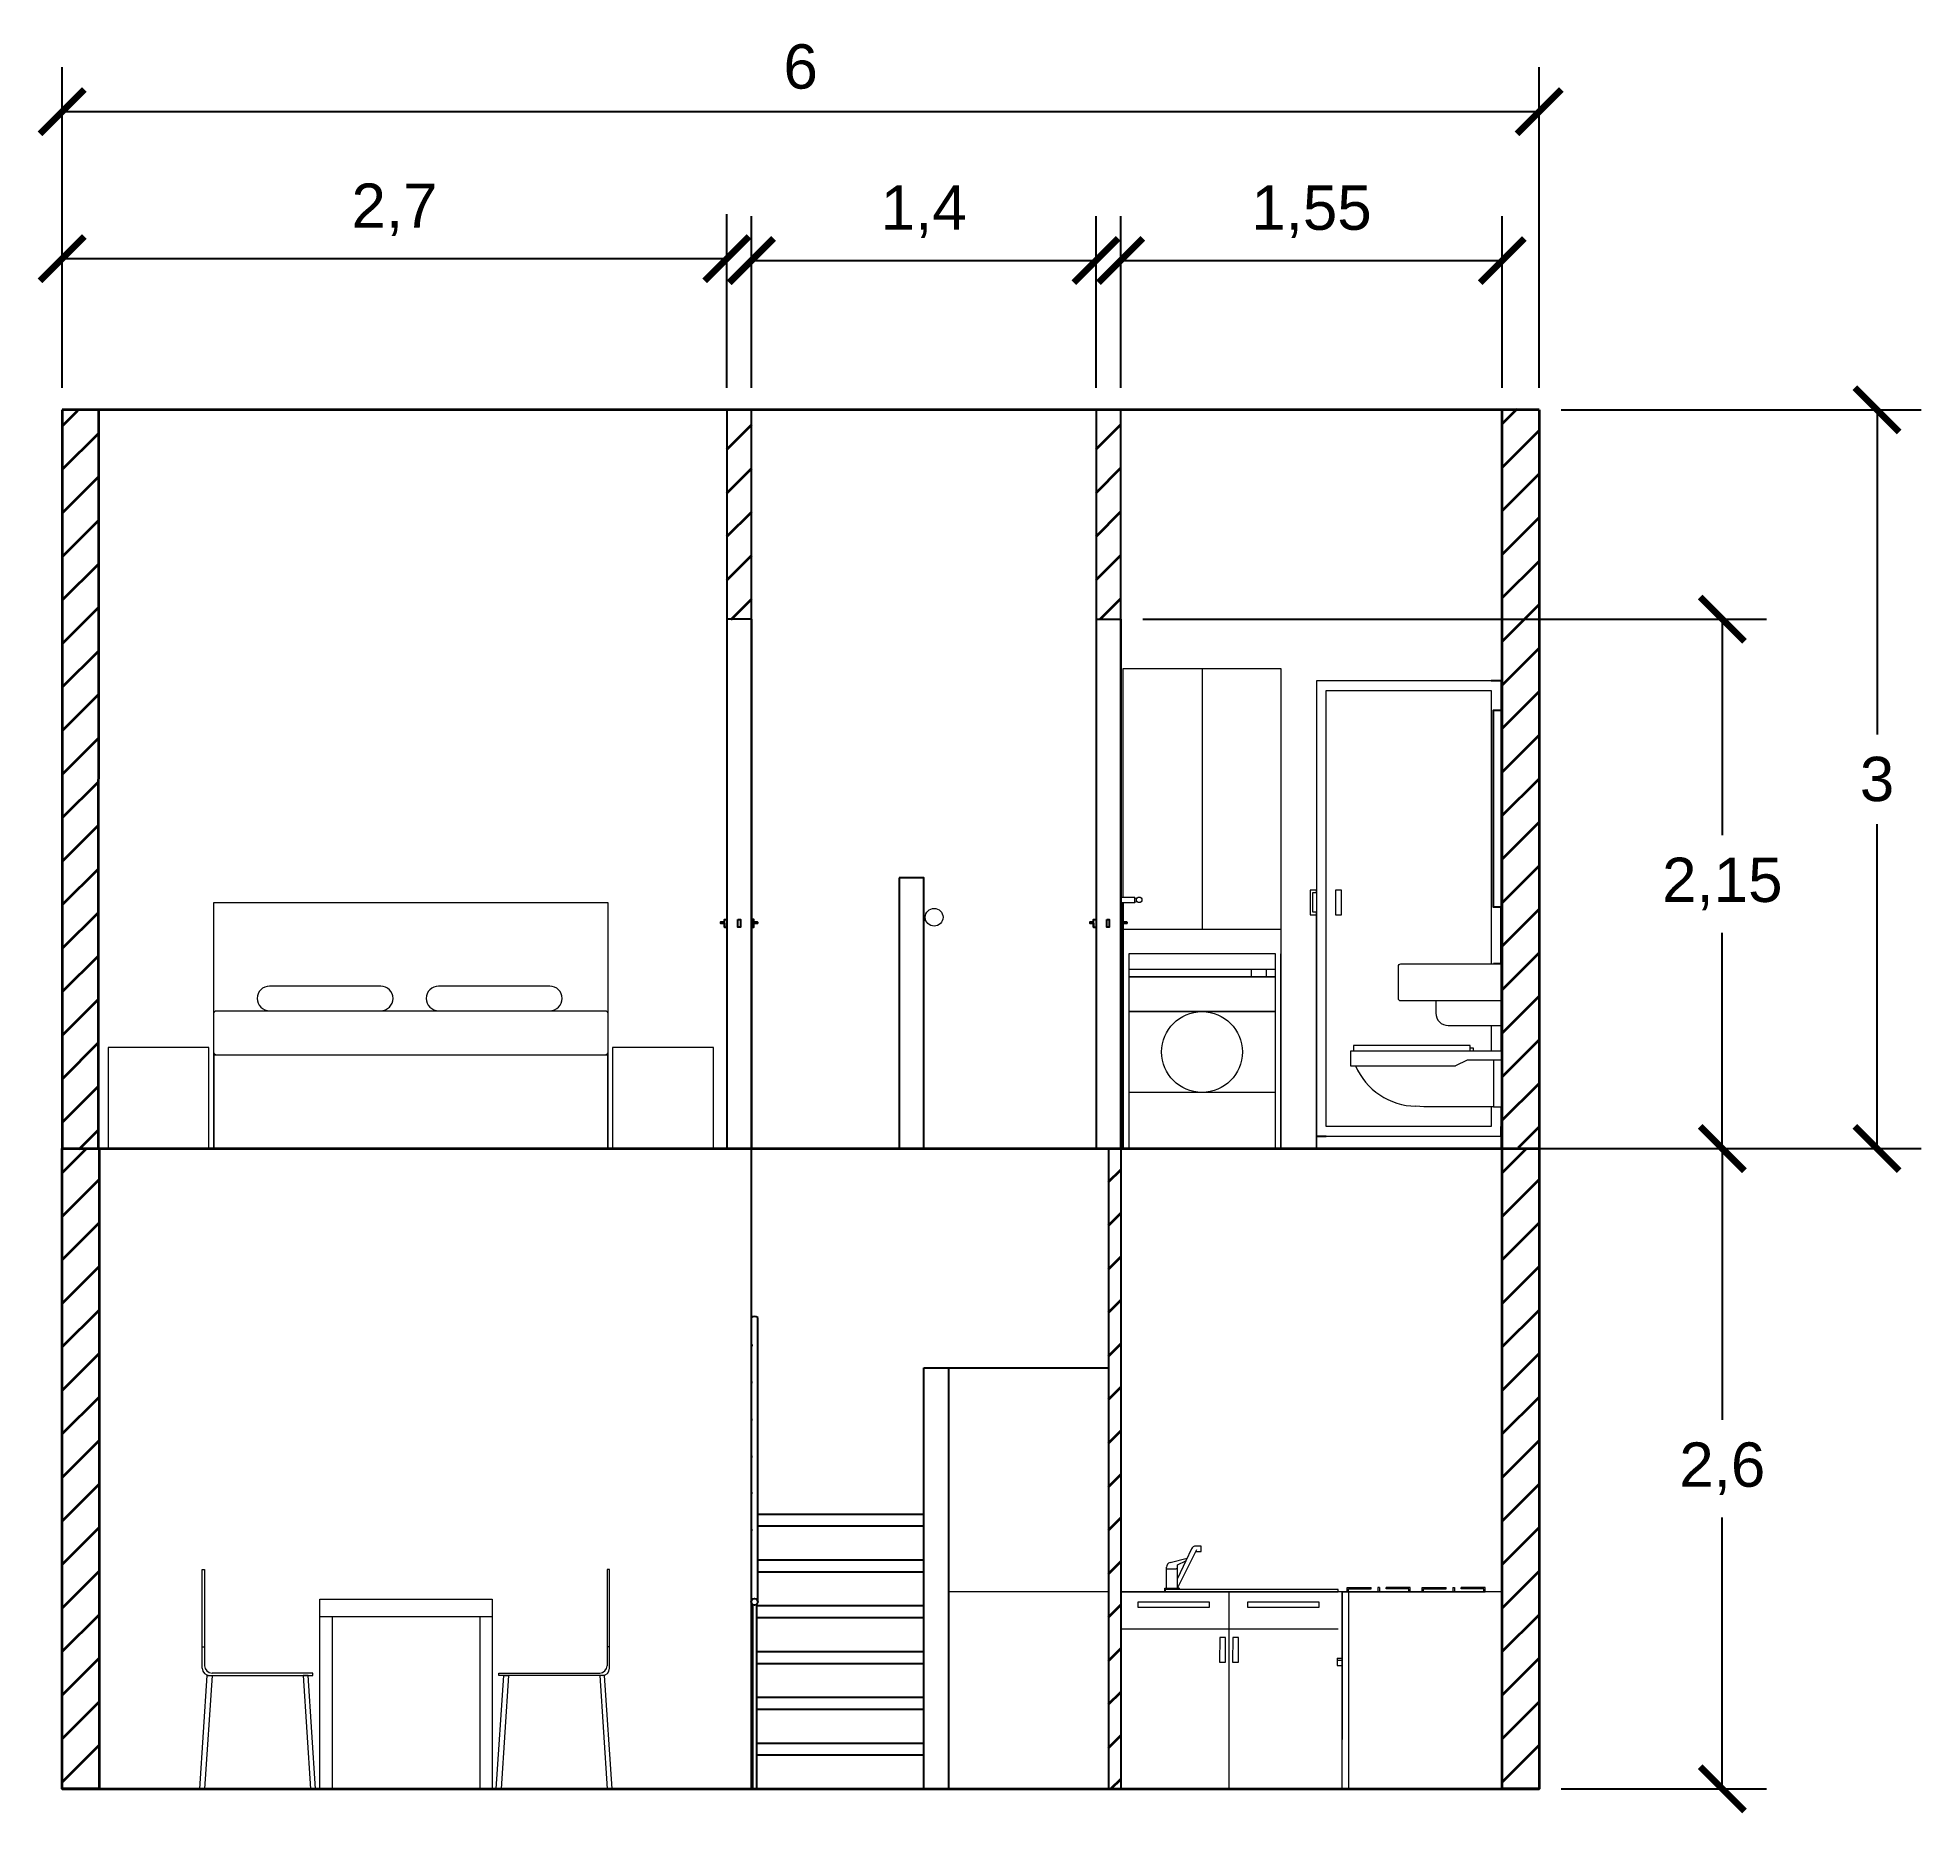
# Model space of a CAD drawing. Header units: millimetres. Extents: x 2659.66 to 2667.31, y 1335.01 to 1342.22.
import ezdxf

# ---------------------------------------------------------------- set-up
doc = ezdxf.new("R2010")
doc.units = ezdxf.units.MM
for name, color, linetype, lineweight in [('A-DOOR-FULL', 7, 'Continuous', 25), ('A-FLOR-STRS', 7, 'Continuous', 25), ('A-FURN', 9, 'Continuous', 18), ('A-WALL-FULL', 7, 'Continuous', 35), ('A-WALL-FULL-EXTR', 7, 'Continuous', 35)]:
    doc.layers.add(name, color=color, linetype=linetype, lineweight=lineweight)
doc.layers.add('A-WALL-FULL-INT', color=7, linetype='Continuous')
doc.styles.get("Standard").update_dxf_attribs({"font": 'arial.ttf'})
doc.dimstyles.new('ISO-25', dxfattribs={"dimtxt": 2.5, "dimasz": 2.5, "dimexe": 1.25, "dimexo": 0.625, "dimtad": 1, "dimtxsty": 'Standard', "dimcen": 2.5, "dimadec": 0, "dimazin": 0, "dimtfac": 1, "dimtmove": 0, "dimatfit": 3, "dimfxl": 1, "dimarcsym": 0})

# ---------------------------------------------------------------- blocks, each defined once
blk = doc.blocks.new('_ArchTick')
at = {"color": 0, "linetype": 'ByBlock', "const_width": 0.15}
blk.add_lwpolyline([(-0.5, -0.5), (0.5, 0.5)], dxfattribs=at)
blk = doc.blocks.new('*D1')
at = {"color": 0, "lineweight": -2, "transparency": 16777216}
for p, q in [((2665.8516, 1340.7116), (2667.3141, 1340.7116)), ((2667.1341, 1340.7116), (2667.1341, 1339.3935)), ((2667.1341, 1337.7116), (2667.1341, 1339.0296)), ((2665.8516, 1337.7116), (2667.3141, 1337.7116))]:
    blk.add_line(p, q, dxfattribs=at)
at = {"layer": 'Defpoints', "color": 0, "transparency": 16777216}
for p in [(2665.7616, 1340.7116), (2665.7616, 1337.7116), (2667.1341, 1337.7116)]:
    blk.add_point(p, dxfattribs=at)
at = {"color": 0, "lineweight": -2, "transparency": 16777216, "xscale": 0.18, "yscale": 0.18, "zscale": 0.18}
for p, rotation in [((2667.1341, 1340.7116), 90), ((2667.1341, 1337.7116), 270)]:
    blk.add_blockref('_ArchTick', p, dxfattribs=dict(at, rotation=rotation))
at = {"color": 0, "transparency": 16777216, "insert": (2667.1341, 1339.2116), "char_height": 0.18, "attachment_point": 5}
blk.add_mtext('3', dxfattribs=at)
blk = doc.blocks.new('*D3')
at = {"color": 0, "lineweight": -2, "transparency": 16777216}
for p, q in [((2659.7616, 1340.8016), (2659.7616, 1342.1033)), ((2665.7616, 1340.8016), (2665.7616, 1342.1033)), ((2659.7616, 1341.9233), (2665.7616, 1341.9233))]:
    blk.add_line(p, q, dxfattribs=at)
at = {"layer": 'Defpoints', "color": 0, "transparency": 16777216}
for p in [(2665.7616, 1341.9233), (2659.7616, 1340.7116), (2665.7616, 1340.7116)]:
    blk.add_point(p, dxfattribs=at)
at = {"color": 0, "lineweight": -2, "transparency": 16777216, "xscale": 0.18, "yscale": 0.18, "zscale": 0.18, "rotation": 180}
blk.add_blockref('_ArchTick', (2659.7616, 1341.9233), dxfattribs=at)
at = {"color": 0, "lineweight": -2, "transparency": 16777216, "xscale": 0.18, "yscale": 0.18, "zscale": 0.18}
blk.add_blockref('_ArchTick', (2665.7616, 1341.9233), dxfattribs=at)
at = {"color": 0, "transparency": 16777216, "insert": (2662.7616, 1342.1052), "char_height": 0.18, "attachment_point": 5}
blk.add_mtext('6', dxfattribs=at)
blk = doc.blocks.new('*D4')
at = {"color": 0, "lineweight": -2, "transparency": 16777216}
for p, q in [((2659.7616, 1340.8016), (2659.7616, 1341.5062)), ((2662.4616, 1340.8016), (2662.4616, 1341.5062)), ((2659.7616, 1341.3262), (2662.4616, 1341.3262))]:
    blk.add_line(p, q, dxfattribs=at)
at = {"layer": 'Defpoints', "color": 0, "transparency": 16777216}
for p in [(2662.4616, 1341.3262), (2659.7616, 1340.7116), (2662.4616, 1340.7116)]:
    blk.add_point(p, dxfattribs=at)
at = {"color": 0, "lineweight": -2, "transparency": 16777216, "xscale": 0.18, "yscale": 0.18, "zscale": 0.18, "rotation": 180}
blk.add_blockref('_ArchTick', (2659.7616, 1341.3262), dxfattribs=at)
at = {"color": 0, "lineweight": -2, "transparency": 16777216, "xscale": 0.18, "yscale": 0.18, "zscale": 0.18}
blk.add_blockref('_ArchTick', (2662.4616, 1341.3262), dxfattribs=at)
at = {"color": 0, "transparency": 16777216, "insert": (2661.1116, 1341.5244), "char_height": 0.18, "attachment_point": 5}
blk.add_mtext('2,7', dxfattribs=at)
blk = doc.blocks.new('*D5')
at = {"color": 0, "lineweight": -2, "transparency": 16777216}
for p, q in [((2662.5616, 1340.8016), (2662.5616, 1341.4982)), ((2663.9616, 1340.8016), (2663.9616, 1341.4982)), ((2662.5616, 1341.3182), (2663.9616, 1341.3182))]:
    blk.add_line(p, q, dxfattribs=at)
at = {"layer": 'Defpoints', "color": 0, "transparency": 16777216}
for p in [(2663.9616, 1341.3182), (2662.5616, 1340.7116), (2663.9616, 1340.7116)]:
    blk.add_point(p, dxfattribs=at)
at = {"color": 0, "lineweight": -2, "transparency": 16777216, "xscale": 0.18, "yscale": 0.18, "zscale": 0.18, "rotation": 180}
blk.add_blockref('_ArchTick', (2662.5616, 1341.3182), dxfattribs=at)
at = {"color": 0, "lineweight": -2, "transparency": 16777216, "xscale": 0.18, "yscale": 0.18, "zscale": 0.18}
blk.add_blockref('_ArchTick', (2663.9616, 1341.3182), dxfattribs=at)
at = {"color": 0, "transparency": 16777216, "insert": (2663.2616, 1341.5163), "char_height": 0.18, "attachment_point": 5}
blk.add_mtext('1,4', dxfattribs=at)
blk = doc.blocks.new('*D6')
at = {"color": 0, "lineweight": -2, "transparency": 16777216}
for p, q in [((2664.0616, 1340.8016), (2664.0616, 1341.4982)), ((2665.6116, 1340.8016), (2665.6116, 1341.4982)), ((2664.0616, 1341.3182), (2665.6116, 1341.3182))]:
    blk.add_line(p, q, dxfattribs=at)
at = {"layer": 'Defpoints', "color": 0, "transparency": 16777216}
for p in [(2665.6116, 1341.3182), (2664.0616, 1340.7116), (2665.6116, 1340.7116)]:
    blk.add_point(p, dxfattribs=at)
at = {"color": 0, "lineweight": -2, "transparency": 16777216, "xscale": 0.18, "yscale": 0.18, "zscale": 0.18, "rotation": 180}
blk.add_blockref('_ArchTick', (2664.0616, 1341.3182), dxfattribs=at)
at = {"color": 0, "lineweight": -2, "transparency": 16777216, "xscale": 0.18, "yscale": 0.18, "zscale": 0.18}
blk.add_blockref('_ArchTick', (2665.6116, 1341.3182), dxfattribs=at)
at = {"color": 0, "transparency": 16777216, "insert": (2664.8366, 1341.5163), "char_height": 0.18, "attachment_point": 5}
blk.add_mtext('1,55', dxfattribs=at)
blk = doc.blocks.new('*D7')
at = {"color": 0, "lineweight": -2, "transparency": 16777216}
for p, q in [((2664.1516, 1339.8614), (2666.6856, 1339.8614)), ((2666.5056, 1339.8614), (2666.5056, 1338.9847)), ((2666.5056, 1337.7116), (2666.5056, 1338.5883)), ((2664.1516, 1337.7116), (2666.6856, 1337.7116))]:
    blk.add_line(p, q, dxfattribs=at)
at = {"layer": 'Defpoints', "color": 0, "transparency": 16777216}
for p in [(2664.0616, 1339.8614), (2666.5056, 1339.8614), (2664.0616, 1337.7116)]:
    blk.add_point(p, dxfattribs=at)
at = {"color": 0, "lineweight": -2, "transparency": 16777216, "xscale": 0.18, "yscale": 0.18, "zscale": 0.18}
for p, rotation in [((2666.5056, 1339.8614), 90), ((2666.5056, 1337.7116), 270)]:
    blk.add_blockref('_ArchTick', p, dxfattribs=dict(at, rotation=rotation))
at = {"color": 0, "transparency": 16777216, "insert": (2666.5056, 1338.7865), "char_height": 0.18, "attachment_point": 5}
blk.add_mtext('2,15', dxfattribs=at)
blk = doc.blocks.new('*D8')
at = {"color": 0, "lineweight": -2, "transparency": 16777216}
for p, q in [((2665.8516, 1337.7116), (2666.6856, 1337.7116)), ((2666.5056, 1337.7116), (2666.5056, 1336.6098)), ((2666.5056, 1335.1116), (2666.5056, 1336.2134)), ((2665.8516, 1335.1116), (2666.6856, 1335.1116))]:
    blk.add_line(p, q, dxfattribs=at)
at = {"layer": 'Defpoints', "color": 0, "transparency": 16777216}
for p in [(2665.7616, 1337.7116), (2665.7616, 1335.1116), (2666.5056, 1335.1116)]:
    blk.add_point(p, dxfattribs=at)
at = {"color": 0, "lineweight": -2, "transparency": 16777216, "xscale": 0.18, "yscale": 0.18, "zscale": 0.18}
for p, rotation in [((2666.5056, 1337.7116), 90), ((2666.5056, 1335.1116), 270)]:
    blk.add_blockref('_ArchTick', p, dxfattribs=dict(at, rotation=rotation))
at = {"color": 0, "transparency": 16777216, "insert": (2666.5056, 1336.4116), "char_height": 0.18, "attachment_point": 5}
blk.add_mtext('2,6', dxfattribs=at)

msp = doc.modelspace()

# ---------------------------------------------------------------- hatches: boundary and pattern name
at = {"layer": 'A-WALL-FULL-EXTR'}
h = msp.add_hatch(dxfattribs=at)
h.set_pattern_fill('ANSI31', color=256)
h.set_pattern_definition([(45, (2715.34775, 1664.93225), (-0.08838835, 0.08838835), [])])
h.paths.add_polyline_path([(2659.9146, 1337.7116), (2659.9083, 1337.7116), (2659.9091, 1340.7094), (2659.7646, 1340.7094), (2659.7646, 1337.7094), (2659.9146, 1337.7094)])
h = msp.add_hatch(dxfattribs=at)
h.set_pattern_fill('ANSI31', color=256)
h.set_pattern_definition([(45, (2717.99573, 1667.08362), (-0.08838835, 0.08838835), [])])
h.paths.add_polyline_path([(2662.5626, 1340.7116), (2662.4616, 1340.7116), (2662.4616, 1339.8607), (2662.5626, 1339.8607)])
h = msp.add_hatch(dxfattribs=at)
h.set_pattern_fill('ANSI31', color=256)
h.set_pattern_definition([(45, (2719.49573, 1667.08446), (-0.08838835, 0.08838835), [])])
h.paths.add_polyline_path([(2664.0626, 1340.7124), (2663.9616, 1340.7124), (2663.9616, 1339.8616), (2664.0626, 1339.8616)])
h = msp.add_hatch(dxfattribs=at)
h.set_pattern_fill('ANSI31', color=256)
h.set_pattern_definition([(45, (2721.19454, 1664.93863), (-0.08838835, 0.08838835), [])])
h.paths.add_polyline_path([(2665.7614, 1340.7158), (2665.6114, 1340.7158), (2665.6114, 1337.7158), (2665.7614, 1337.7158)])

# ---------------------------------------------------------------- linework, layer by layer
for p, q in [((2662.4616, 1339.8616), (2662.4616, 1337.7116)), ((2662.5616, 1337.7116), (2662.5616, 1339.8616)), ((2665.6066, 1339.6116), (2665.5666, 1339.6116)), ((2664.0616, 1338.7316), (2664.0616, 1338.7116)), ((2664.0616, 1338.7216), (2664.0616, 1338.7116)), ((2664.0616, 1337.7116), (2664.0616, 1338.7116)), ((2665.6066, 1338.4616), (2665.6066, 1338.6916)), ((2665.6066, 1338.4616), (2665.5763, 1338.4616)), ((2665.6116, 1337.7116), (2665.6116, 1338.3116)), ((2665.6066, 1337.7616), (2665.6066, 1337.8016)), ((2664.8566, 1337.7616), (2664.8966, 1337.7616)), ((2659.7616, 1337.7116), (2659.9083, 1337.7116)), ((2662.4616, 1337.7116), (2662.5616, 1337.7116)), ((2664.8566, 1337.7116), (2665.6066, 1337.7116)), ((2665.7616, 1337.7116), (2665.6116, 1337.7116)), ((2662.5616, 1335.8653), (2662.5616, 1337.0256)), ((2662.5872, 1336.2256), (2662.5872, 1337.0256)), ((2662.5675, 1336.9116, 0.45), (2662.5663, 1336.9116, 0.45)), ((2663.2616, 1335.1116), (2663.2615, 1336.8216)), ((2662.5659, 1336.7616, 0.3), (2662.5648, 1336.7616, 0.3)), ((2662.5648, 1336.6116, 0.3), (2662.5659, 1336.6116, 0.3)), ((2662.5647, 1336.4616, 0.3), (2662.5659, 1336.4616, 0.3)), ((2662.5659, 1336.3116, 0.3), (2662.5648, 1336.3116, 0.3)), ((2662.5628, 1336.2256), (2662.5616, 1336.2256)), ((2662.5616, 1336.1776), (2662.5616, 1336.2256)), ((2663.2616, 1335.1116), (2663.2615, 1336.2256)), ((2662.5628, 1336.1776), (2662.5616, 1336.1776)), ((2662.5659, 1336.1616, 0.3), (2662.5647, 1336.1616, 0.3)), ((2662.5616, 1335.9916), (2662.5616, 1336.0416)), ((2662.5616, 1336.0416), (2662.5628, 1336.0416)), ((2662.5628, 1335.9916), (2662.5616, 1335.9916)), ((2664.0616, 1335.9116), (2664.0616, 1335.1116)), ((2664.2406, 1335.9216), (2664.2406, 1335.9116)), ((2665.6116, 1335.9116), (2665.6116, 1335.1116)), ((2662.5616, 1335.8653), (2662.5616, 1335.1116)), ((2662.5616, 1335.8056), (2662.5616, 1335.8556)), ((2662.5616, 1335.8556), (2662.5658, 1335.8556)), ((2662.5658, 1335.8056), (2662.5616, 1335.8056)), ((2662.5616, 1335.6196), (2662.5616, 1335.6696)), ((2662.5616, 1335.6696), (2662.5658, 1335.6696)), ((2664.0616, 1335.7116), (2664.0616, 1335.5616)), ((2665.6116, 1335.1116), (2665.6116, 1335.7116)), ((2662.5658, 1335.6196), (2662.5616, 1335.6196)), ((2662.5627, 1335.5314, 0.1273), (2662.5627, 1335.5814, 0.1273)), ((2662.5616, 1335.4336), (2662.5616, 1335.4836)), ((2662.5616, 1335.4836), (2662.5658, 1335.4836)), ((2662.5658, 1335.4336), (2662.5616, 1335.4336)), ((2662.5616, 1335.2476), (2662.5616, 1335.2976)), ((2662.5616, 1335.2976), (2662.5658, 1335.2976)), ((2662.5658, 1335.2476), (2662.5616, 1335.2476)), ((2663.2616, 1335.2616), (2663.2616, 1335.2616, 0.15)), ((2660.3304, 1335.1116), (2660.3204, 1335.1116)), ((2660.7904, 1335.1116), (2660.7704, 1335.1116)), ((2661.5252, 1335.1116), (2661.5452, 1335.1116)), ((2664.9616, 1335.1116), (2665.6116, 1335.1116)), ((2664.9866, 1335.1116), (2664.9616, 1335.1116)), ((2665.6116, 1335.1116), (2665.7616, 1335.1116))]:
    msp.add_line(p, q)
at = {"lineweight": 25}
for p, q in [((2663.2615, 1336.2516), (2663.2615, 1336.8216)), ((2663.3616, 1336.8216), (2663.3616, 1335.1116)), ((2663.2616, 1336.0416), (2663.2616, 1336.1776)), ((2663.2616, 1335.8556), (2663.2616, 1335.9916)), ((2663.2616, 1335.6696), (2663.2616, 1335.8056)), ((2663.2616, 1335.4836), (2663.2616, 1335.6196)), ((2663.2616, 1335.2976), (2663.2616, 1335.4336)), ((2663.2616, 1335.1116), (2663.2616, 1335.2476))]:
    msp.add_line(p, q, dxfattribs=at)
msp.add_lwpolyline([(2665.6066, 1339.4916), (2665.6066, 1338.6916), (2665.5763, 1338.6916), (2665.5763, 1339.4916)], close=True)
for points in [[(2664.0722, 1338.6311), (2664.0722, 1338.7116)], [(2664.0722, 1337.7116), (2664.0722, 1338.6266)]]:
    msp.add_lwpolyline(points)
at = {"layer": 'A-DOOR-FULL', "lineweight": 25}
for p, q in [((2662.5616, 1339.8616), (2662.4616, 1339.8616)), ((2663.9616, 1339.8616), (2664.0616, 1339.8614))]:
    msp.add_line(p, q, dxfattribs=at)
at = {"layer": 'A-DOOR-FULL'}
for p, q in [((2662.4616, 1339.8616), (2662.4616, 1337.7116)), ((2662.5616, 1339.8616), (2662.5616, 1337.7116)), ((2663.9616, 1339.8616), (2663.9616, 1337.7116)), ((2664.0616, 1339.8614), (2664.0616, 1337.7116))]:
    msp.add_line(p, q, dxfattribs=at)
for points in [[(2662.4516, 1338.6311), (2662.4366, 1338.6311, 0.414851), (2662.4366, 1338.6266), (2662.4516, 1338.6266), (2662.4516, 1338.6116), (2662.4616, 1338.6116)], [(2662.5616, 1338.6116), (2662.5716, 1338.6116), (2662.5716, 1338.6266), (2662.5866, 1338.6266, 0.414851), (2662.5866, 1338.6311), (2662.5716, 1338.6311)], [(2663.9516, 1338.6311), (2663.9366, 1338.6311, 0.414851), (2663.9366, 1338.6266), (2663.9516, 1338.6266), (2663.9516, 1338.6116), (2663.9616, 1338.6116)], [(2664.0616, 1338.6116), (2664.0716, 1338.6116), (2664.0716, 1338.6266), (2664.0866, 1338.6266, 0.414851), (2664.0866, 1338.6311), (2664.0716, 1338.6311)]]:
    msp.add_lwpolyline(points, format="xyb", dxfattribs=at)
for points in [[(2662.4516, 1338.6116), (2662.4516, 1338.6416), (2662.4616, 1338.6416)], [(2662.5716, 1338.6116), (2662.5716, 1338.6416), (2662.5616, 1338.6416)], [(2663.9516, 1338.6116), (2663.9516, 1338.6416), (2663.9616, 1338.6416)], [(2664.0716, 1338.6116), (2664.0716, 1338.6416), (2664.0616, 1338.6416)]]:
    msp.add_lwpolyline(points, dxfattribs=at)
for points in [[(2662.5066, 1338.6416), (2662.5166, 1338.6416), (2662.5166, 1338.6116), (2662.5066, 1338.6116)], [(2664.005, 1338.6416), (2664.015, 1338.6416), (2664.015, 1338.6116), (2664.005, 1338.6116)]]:
    msp.add_lwpolyline(points, close=True, dxfattribs=at)
at = {"layer": 'A-FLOR-STRS', "lineweight": 13}
for p, q in [((2663.2688, 1338.6586), (2663.2616, 1338.6586)), ((2663.2704, 1338.638), (2663.2616, 1338.638))]:
    msp.add_line(p, q, dxfattribs=at)
at = {"layer": 'A-FLOR-STRS', "lineweight": 25}
msp.add_line((2663.2616, 1337.7116), (2663.2616, 1338.6116), dxfattribs=at)
at = {"layer": 'A-FLOR-STRS'}
for p, q in [((2662.5872, 1335.8712), (2662.5872, 1337.0256)), ((2663.2615, 1336.2256), (2662.5872, 1336.2256)), ((2663.2616, 1336.1776), (2662.5872, 1336.1776)), ((2662.5872, 1336.0416), (2663.2616, 1336.0416)), ((2663.2616, 1335.9916), (2662.5872, 1335.9916)), ((2662.5658, 1335.8603), (2662.5658, 1335.1116)), ((2662.5825, 1335.861), (2662.5825, 1335.1116)), ((2662.5825, 1335.8556), (2663.2616, 1335.8556)), ((2663.2616, 1335.8056), (2662.5825, 1335.8056)), ((2662.5825, 1335.6696), (2663.2616, 1335.6696)), ((2663.2616, 1335.6196), (2662.5825, 1335.6196)), ((2662.5825, 1335.4836), (2663.2616, 1335.4836)), ((2663.2616, 1335.4336), (2662.5825, 1335.4336)), ((2662.5825, 1335.2976), (2663.2616, 1335.2976)), ((2663.2616, 1335.2476), (2662.5825, 1335.2476))]:
    msp.add_line(p, q, dxfattribs=at)
at = {"layer": 'A-FLOR-STRS', "lineweight": 25}
msp.add_lwpolyline([(2663.1616, 1338.8116), (2663.1616, 1337.7116), (2663.2616, 1337.7116), (2663.2616, 1338.8116)], close=True, dxfattribs=at)
at = {"layer": 'A-FLOR-STRS', "lineweight": 13}
msp.add_circle((2663.3039, 1338.6511), 0.036, dxfattribs=at)
at = {"layer": 'A-FLOR-STRS'}
msp.add_circle((2662.5737, 1335.8712), 0.0135, dxfattribs=at)
msp.add_arc((2662.5744, 1337.0088), 0.0211, 52.58518, 127.41482, dxfattribs=at)
at = {"layer": 'A-FURN'}
for p, q in [((2664.0722, 1339.6616), (2664.3922, 1339.6616)), ((2664.3922, 1339.6616), (2664.3922, 1338.6032)), ((2664.8566, 1339.6116), (2664.8566, 1339.5716)), ((2664.1193, 1338.7316), (2664.0616, 1338.7316)), ((2664.1193, 1338.7116), (2664.1193, 1338.7316)), ((2664.1193, 1338.7296), (2664.1276, 1338.7281)), ((2660.3778, 1337.7116), (2660.3778, 1338.7116)), ((2660.3778, 1338.7116), (2661.9778, 1338.7116)), ((2661.9778, 1338.7116), (2661.9778, 1337.7116)), ((2664.0616, 1338.7116), (2664.1193, 1338.7116)), ((2664.1193, 1338.7131), (2664.1283, 1338.7146)), ((2664.8566, 1337.7116), (2664.8566, 1338.6616)), ((2664.0722, 1338.6032), (2664.7122, 1338.6032)), ((2664.712, 1337.7116), (2664.712, 1338.5032)), ((2664.6902, 1338.4086), (2664.6902, 1338.4386)), ((2664.6902, 1338.4086), (2664.0942, 1338.4086)), ((2664.0942, 1338.2686), (2664.6902, 1338.2686)), ((2665.6066, 1338.3116), (2665.3419, 1338.3116)), ((2665.3419, 1338.3116), (2665.3419, 1338.2616)), ((2665.3919, 1338.2116), (2665.6066, 1338.2116)), ((2665.4814, 1338.1305), (2665.0077, 1338.1305)), ((2665.0077, 1338.1305), (2665.0077, 1338.1068)), ((2665.4814, 1338.1068), (2665.4814, 1338.1305)), ((2665.4946, 1338.1198), (2665.4814, 1338.1198)), ((2665.4946, 1338.1068), (2665.4946, 1338.1198)), ((2665.4946, 1338.1068), (2665.4946, 1338.1168)), ((2665.6116, 1338.1068), (2664.9958, 1338.1068)), ((2664.9958, 1338.1068), (2664.9958, 1338.0476)), ((2664.9958, 1338.0476), (2665.0154, 1338.0476)), ((2665.0154, 1338.0476), (2665.4221, 1338.0476)), ((2665.4695, 1338.0713), (2665.4221, 1338.0476)), ((2665.6116, 1338.0713), (2665.4695, 1338.0713)), ((2665.5761, 1338.0713), (2665.5761, 1337.8816)), ((2665.2163, 1337.8882), (2665.2163, 1337.8882)), ((2665.2928, 1337.8816), (2665.2607, 1337.8836)), ((2665.5761, 1337.8816), (2665.2928, 1337.8816)), ((2665.5761, 1337.8816), (2665.6116, 1337.8816)), ((2664.2626, 1336.0304), (2664.3311, 1336.0476)), ((2664.2925, 1335.9266), (2664.3708, 1336.0833)), ((2664.349, 1336.0857), (2664.3263, 1336.0375)), ((2664.3879, 1336.0972), (2664.3671, 1336.0972)), ((2664.3672, 1336.076), (2664.3889, 1336.076)), ((2664.3889, 1336.076), (2664.3889, 1336.0962)), ((2660.3304, 1335.6016), (2660.3304, 1336.0016)), ((2660.3304, 1336.0016), (2660.3404, 1336.0016)), ((2660.3404, 1336.0016), (2660.3404, 1335.6116)), ((2661.9852, 1336.0016), (2661.9752, 1336.0016)), ((2661.9752, 1336.0016), (2661.9752, 1335.6116)), ((2661.9852, 1335.6016), (2661.9852, 1336.0016)), ((2664.2475, 1335.9666), (2664.2475, 1336.0111)), ((2664.2475, 1336.0045), (2664.2866, 1336.0045)), ((2664.2475, 1335.9266), (2664.2475, 1335.9666)), ((2664.2925, 1336.0045), (2664.2866, 1336.0045)), ((2664.2925, 1336.0215), (2664.3263, 1336.0375)), ((2664.3263, 1336.0375), (2664.2925, 1335.9655)), ((2664.2925, 1336.0045), (2664.2925, 1336.0215)), ((2664.2925, 1335.9266), (2664.2925, 1336.0045)), ((2664.0116, 1335.9116), (2663.3616, 1335.9116)), ((2665.6116, 1335.9116), (2664.0616, 1335.9116)), ((2664.0616, 1335.9116), (2664.5016, 1335.9116)), ((2664.2406, 1335.9216), (2664.2406, 1335.9266)), ((2664.2406, 1335.9266), (2664.2995, 1335.9266)), ((2664.9453, 1335.9216), (2664.2406, 1335.9216)), ((2664.2406, 1335.9116), (2664.9453, 1335.9116)), ((2664.2995, 1335.9266), (2664.2925, 1335.9266)), ((2664.2995, 1335.9266), (2664.2995, 1335.9216)), ((2664.5016, 1335.9116), (2664.5016, 1335.1116)), ((2664.9453, 1335.9116), (2664.9453, 1335.9216)), ((2664.9616, 1335.9116), (2664.9616, 1335.3116)), ((2664.9616, 1335.1116), (2664.9616, 1335.9116)), ((2664.9616, 1335.9116), (2664.9866, 1335.9116)), ((2664.9616, 1335.9116), (2664.9616, 1335.6426)), ((2664.9816, 1335.9116), (2664.9816, 1335.9295)), ((2664.9816, 1335.9295), (2665.0795, 1335.9295)), ((2664.9816, 1335.9116), (2665.5416, 1335.9116)), ((2664.9866, 1335.9116), (2664.9866, 1335.1116)), ((2664.9876, 1335.9116), (2664.9876, 1335.9235)), ((2664.9876, 1335.9235), (2665.0795, 1335.9235)), ((2665.0795, 1335.9235), (2665.0795, 1335.9295)), ((2665.0866, 1335.9116), (2665.0891, 1335.9116)), ((2665.0916, 1335.9116), (2665.0866, 1335.9116)), ((2665.1129, 1335.9295), (2665.1069, 1335.9295)), ((2665.1069, 1335.9295), (2665.1069, 1335.9116)), ((2665.1129, 1335.9295), (2665.1129, 1335.9116)), ((2665.2382, 1335.9295), (2665.1403, 1335.9295)), ((2665.1403, 1335.9235), (2665.1403, 1335.9295)), ((2665.2322, 1335.9235), (2665.1403, 1335.9235)), ((2665.2322, 1335.9116), (2665.2322, 1335.9235)), ((2665.2382, 1335.9116), (2665.2382, 1335.9295)), ((2665.2859, 1335.9116), (2665.2859, 1335.9295)), ((2665.2859, 1335.9295), (2665.3837, 1335.9295)), ((2665.2919, 1335.9116), (2665.2919, 1335.9235)), ((2665.2919, 1335.9235), (2665.3837, 1335.9235)), ((2665.3837, 1335.9235), (2665.3837, 1335.9295)), ((2665.4112, 1335.9295), (2665.4171, 1335.9295)), ((2665.4112, 1335.9295), (2665.4112, 1335.9116)), ((2665.4171, 1335.9295), (2665.4171, 1335.9116)), ((2665.5424, 1335.9295), (2665.4446, 1335.9295)), ((2665.4446, 1335.9235), (2665.4446, 1335.9295)), ((2665.5365, 1335.9235), (2665.4446, 1335.9235)), ((2665.5365, 1335.9116), (2665.5365, 1335.9235)), ((2665.5424, 1335.9116), (2665.5424, 1335.9295)), ((2660.8078, 1335.1116), (2660.8078, 1335.8816)), ((2660.8078, 1335.8816), (2661.5078, 1335.8816)), ((2661.5078, 1335.8816), (2661.5078, 1335.1116)), ((2660.8078, 1335.8116), (2661.5078, 1335.8116)), ((2660.8578, 1335.8116), (2660.8578, 1335.1116)), ((2661.4578, 1335.8116), (2661.4578, 1335.1116)), ((2664.0616, 1335.7616), (2664.9453, 1335.7616)), ((2660.3304, 1335.6885), (2660.3404, 1335.6885)), ((2661.9852, 1335.6885), (2661.9752, 1335.6885)), ((2664.9416, 1335.6426), (2664.9416, 1335.6126)), ((2664.9416, 1335.6426), (2664.9616, 1335.6426)), ((2664.9615, 1335.6326), (2664.9416, 1335.6326)), ((2664.9416, 1335.6126), (2664.9616, 1335.6126)), ((2664.9616, 1335.6426), (2664.9615, 1335.6326)), ((2660.3204, 1335.1116), (2660.3504, 1335.5716)), ((2660.3704, 1335.5716), (2660.3404, 1335.1116)), ((2660.3504, 1335.5716), (2660.3704, 1335.5716)), ((2660.3604, 1335.5716), (2660.7804, 1335.5716)), ((2660.7804, 1335.5816), (2660.3704, 1335.5816)), ((2660.7604, 1335.5716), (2660.7404, 1335.5716)), ((2660.7404, 1335.5716), (2660.7704, 1335.1116)), ((2660.7904, 1335.1116), (2660.7604, 1335.5716)), ((2660.7804, 1335.5716), (2660.7804, 1335.5816)), ((2661.5252, 1335.1116), (2661.5552, 1335.5716)), ((2661.5352, 1335.5716), (2661.5352, 1335.5816)), ((2661.5352, 1335.5816), (2661.9452, 1335.5816)), ((2661.9552, 1335.5716), (2661.5352, 1335.5716)), ((2661.5752, 1335.5716), (2661.5452, 1335.1116)), ((2661.5552, 1335.5716), (2661.5752, 1335.5716)), ((2661.9652, 1335.5716), (2661.9452, 1335.5716)), ((2661.9452, 1335.5716), (2661.9752, 1335.1116)), ((2661.9952, 1335.1116), (2661.9652, 1335.5716)), ((2664.9616, 1335.3116), (2664.9616, 1335.4116))]:
    msp.add_line(p, q, dxfattribs=at)
at = {"layer": 'A-FURN', "lineweight": 25}
msp.add_line((2663.2615, 1336.8216), (2664.0116, 1336.8216), dxfattribs=at)
at = {"layer": 'A-FURN'}
for points in [[(2664.0722, 1338.7316), (2664.0722, 1339.6616), (2664.7122, 1339.6616), (2664.7122, 1337.7116)], [(2665.6066, 1338.1068), (2665.6066, 1339.6116), (2665.1898, 1339.6116), (2664.8566, 1339.6116), (2664.8566, 1337.7116), (2665.6066, 1337.7116), (2665.6066, 1337.8816)], [(2665.5666, 1337.8816), (2665.5666, 1337.8016), (2664.8966, 1337.8016), (2664.8966, 1339.5716), (2665.5666, 1339.5716), (2665.5666, 1338.4616)], [(2664.8424, 1338.6716), (2664.8424, 1338.7516), (2664.8566, 1338.7516), (2664.8566, 1338.7616), (2664.8316, 1338.7616), (2664.8316, 1338.6616), (2664.8566, 1338.6616), (2664.8566, 1338.6716), (2664.8424, 1338.6716)], [(2664.6902, 1337.7116), (2664.6902, 1338.5032), (2664.0942, 1338.5032), (2664.0942, 1337.7116), (2664.712, 1337.7116)], [(2664.6902, 1338.4386), (2664.0942, 1338.4386), (2664.0942, 1338.4086), (2664.6902, 1338.4086)], [(2665.5666, 1338.2116), (2665.5666, 1338.1068)]]:
    msp.add_lwpolyline(points, dxfattribs=at)
for points in [[(2664.959, 1338.6616), (2664.959, 1338.7616), (2664.934, 1338.7616), (2664.934, 1338.6616)], [(2664.6537, 1338.4386), (2664.5914, 1338.4386), (2664.5914, 1338.4086), (2664.6537, 1338.4086)], [(2664.0942, 1337.9404), (2664.6902, 1337.9404), (2664.6902, 1338.2686), (2664.0942, 1338.2686)], [(2659.9478, 1337.7116), (2660.3578, 1337.7116), (2660.3578, 1338.1216), (2659.9478, 1338.1216)], [(2662.4078, 1337.7116), (2662.4078, 1338.1216), (2661.9978, 1338.1216), (2661.9978, 1337.7116)], [(2661.9778, 1338.0916), (2660.3778, 1338.0916), (2660.3778, 1337.7116), (2661.9778, 1337.7116)], [(2665.6066, 1337.7116), (2664.8566, 1337.7116), (2664.8566, 1337.7616), (2665.6066, 1337.7616)], [(2664.4222, 1335.8699), (2664.1313, 1335.8699), (2664.1313, 1335.8498), (2664.4222, 1335.8498)], [(2664.8675, 1335.8699), (2664.5766, 1335.8699), (2664.5766, 1335.8498), (2664.8675, 1335.8498)], [(2664.4872, 1335.7261), (2664.4641, 1335.7261), (2664.4633, 1335.6261), (2664.4872, 1335.6261)], [(2664.5402, 1335.7261), (2664.5171, 1335.7261), (2664.5163, 1335.6261), (2664.5402, 1335.6261)]]:
    msp.add_lwpolyline(points, close=True, dxfattribs=at)
for points in [[(2665.6066, 1338.3116), (2665.1998, 1338.3116, -0.414214), (2665.1898, 1338.3216), (2665.1898, 1338.4516, -0.414214), (2665.1998, 1338.4616), (2665.6066, 1338.4616)], [(2660.6035, 1338.2716), (2661.0558, 1338.2716, 0.414214), (2661.1058, 1338.3216), (2661.1058, 1338.3216, 0.414214), (2661.0558, 1338.3716), (2660.6035, 1338.3716, 0.414214), (2660.5535, 1338.3216), (2660.5535, 1338.3216, 0.414214)], [(2661.7428, 1338.3716), (2661.2905, 1338.3716, 0.414214), (2661.2405, 1338.3216), (2661.2405, 1338.3216, 0.414214), (2661.2905, 1338.2716), (2661.7428, 1338.2716, 0.414214), (2661.7928, 1338.3216), (2661.7928, 1338.3216, 0.414214)], [(2661.9678, 1338.0916), (2660.3878, 1338.0916, -0.414214), (2660.3778, 1338.1016), (2660.3778, 1338.2616, -0.414214), (2660.3878, 1338.2716), (2661.9678, 1338.2716, -0.414214), (2661.9778, 1338.2616), (2661.9778, 1338.1016, -0.414214)]]:
    msp.add_lwpolyline(points, format="xyb", close=True, dxfattribs=at)
for centre, radius in [((2664.1368, 1338.7218), 0.0112), ((2664.3919, 1338.104), 0.1641)]:
    msp.add_circle(centre, radius, dxfattribs=at)
for centre, radius, start, end in [((2665.3919, 1338.2616), 0.05, 180, 270), ((2665.2664, 1338.1575), 0.274, 203.64102, 268.81798), ((2664.3671, 1336.0772), 0.02, 90, 154.80668), ((2664.3879, 1336.0962), 0.001, 0, 90), ((2664.2675, 1336.0111), 0.02, 104.34591, 180), ((2660.3604, 1335.6016), 0.03, 180, 270), ((2660.3704, 1335.6116), 0.03, 180, 270), ((2661.9452, 1335.6116), 0.03, 270, 0), ((2661.9552, 1335.6016), 0.03, 270, 0)]:
    msp.add_arc(centre, radius, start, end, dxfattribs=at)
at = {"layer": 'A-WALL-FULL'}
for p, q in [((2665.7616, 1340.7116), (2659.7616, 1340.7116)), ((2659.7616, 1337.7116), (2665.7616, 1337.7116)), ((2659.7616, 1337.7116), (2665.7616, 1337.7116)), ((2659.7616, 1335.1116), (2665.7616, 1335.1116))]:
    msp.add_line(p, q, dxfattribs=at)
at = {"layer": 'A-WALL-FULL-EXTR', "lineweight": 35}
for p, q in [((2659.7616, 1340.7116), (2659.7616, 1337.7116)), ((2659.9091, 1340.7116), (2659.9083, 1337.7116)), ((2665.6116, 1337.7116), (2665.6116, 1340.7116)), ((2665.7616, 1340.7116), (2665.7616, 1337.7116))]:
    msp.add_line(p, q, dxfattribs=at)
at = {"layer": 'A-WALL-FULL-EXTR', "linetype": 'Continuous'}
for p, q in [((2659.7616, 1337.6132), (2659.86, 1337.7116)), ((2665.6116, 1337.6132), (2665.71, 1337.7116)), ((2659.7616, 1337.4365), (2659.9116, 1337.5865)), ((2664.0116, 1337.576), (2664.0616, 1337.626)), ((2665.6116, 1337.4365), (2665.7616, 1337.5865)), ((2664.0116, 1337.3992), (2664.0616, 1337.4492)), ((2659.7616, 1337.2597), (2659.9116, 1337.4097)), ((2665.6116, 1337.2597), (2665.7616, 1337.4097)), ((2664.0116, 1337.2224), (2664.0616, 1337.2724)), ((2659.7616, 1337.0829), (2659.9116, 1337.2329)), ((2665.6116, 1337.0829), (2665.7616, 1337.2329)), ((2659.7616, 1336.9061), (2659.9116, 1337.0561)), ((2664.0116, 1337.0457), (2664.0616, 1337.0957)), ((2665.6116, 1336.9061), (2665.7616, 1337.0561)), ((2664.0116, 1336.8689), (2664.0616, 1336.9189)), ((2659.7616, 1336.7293), (2659.9116, 1336.8793)), ((2665.6116, 1336.7293), (2665.7616, 1336.8793)), ((2664.0116, 1336.6921), (2664.0616, 1336.7421)), ((2659.7616, 1336.5526), (2659.9116, 1336.7026)), ((2665.6116, 1336.5526), (2665.7616, 1336.7026)), ((2659.7616, 1336.3758), (2659.9116, 1336.5258)), ((2664.0116, 1336.5153), (2664.0616, 1336.5653)), ((2665.6116, 1336.3758), (2665.7616, 1336.5258)), ((2659.7616, 1336.199), (2659.9116, 1336.349)), ((2664.0116, 1336.3386), (2664.0616, 1336.3886)), ((2665.6116, 1336.199), (2665.7616, 1336.349)), ((2664.0116, 1336.1618), (2664.0616, 1336.2118)), ((2659.7616, 1336.0222), (2659.9116, 1336.1722)), ((2665.6116, 1336.0222), (2665.7616, 1336.1722)), ((2659.7616, 1335.8455), (2659.9116, 1335.9955)), ((2664.0116, 1335.985), (2664.0616, 1336.035)), ((2665.6116, 1335.8455), (2665.7616, 1335.9955)), ((2659.7616, 1335.6687), (2659.9116, 1335.8187)), ((2664.0116, 1335.8082), (2664.0616, 1335.8582)), ((2665.6116, 1335.6687), (2665.7616, 1335.8187)), ((2664.0116, 1335.6315), (2664.0616, 1335.6815)), ((2659.7616, 1335.4919), (2659.9116, 1335.6419)), ((2665.6116, 1335.4919), (2665.7616, 1335.6419)), ((2659.7616, 1335.3151), (2659.9116, 1335.4651)), ((2664.0116, 1335.4547), (2664.0616, 1335.5047)), ((2665.6116, 1335.3151), (2665.7616, 1335.4651)), ((2659.7616, 1335.1384), (2659.9116, 1335.2884)), ((2664.0116, 1335.2779), (2664.0616, 1335.3279)), ((2665.6116, 1335.1384), (2665.7616, 1335.2884)), ((2664.023, 1335.1125), (2664.0616, 1335.1511))]:
    msp.add_line(p, q, dxfattribs=at)
at = {"layer": 'A-WALL-FULL-EXTR', "lineweight": 35}
for points in [[(2659.7616, 1337.7116), (2659.9116, 1337.7116), (2659.9116, 1335.1116), (2659.7616, 1335.1116), (2659.7616, 1337.7116)], [(2665.6116, 1337.7116), (2665.7616, 1337.7116), (2665.7616, 1335.1116), (2665.6116, 1335.1116), (2665.6116, 1337.7116)]]:
    msp.add_lwpolyline(points, dxfattribs=at)
at = {"layer": 'A-WALL-FULL-INT', "lineweight": 25}
for p, q in [((2662.5616, 1335.1116), (2662.5616, 1337.7116)), ((2664.0116, 1337.7116), (2664.0116, 1335.1116)), ((2664.0616, 1337.7116), (2664.0616, 1335.1116))]:
    msp.add_line(p, q, dxfattribs=at)
for points in [[(2662.5616, 1340.7116), (2662.4616, 1340.7116), (2662.4616, 1337.7116), (2662.5616, 1337.7116), (2662.5616, 1340.7116)], [(2663.9616, 1340.7116), (2663.9616, 1337.7116), (2664.0616, 1337.7116), (2664.0616, 1340.7116), (2663.9616, 1340.7116)]]:
    msp.add_lwpolyline(points, dxfattribs=at)

# ---------------------------------------------------------------- dimensions: what is measured, and where the dimension line sits
for base, p1, p2, picture, middle in [((2665.7616, 1341.9233), (2659.7616, 1340.7116), (2665.7616, 1340.7116), '*D3', (2662.7616, 1341.9233)), ((2662.4616, 1341.3262), (2659.7616, 1340.7116), (2662.4616, 1340.7116), '*D4', (2661.1116, 1341.3262)), ((2663.9616, 1341.3182), (2662.5616, 1340.7116), (2663.9616, 1340.7116), '*D5', (2663.2616, 1341.3182)), ((2665.6116, 1341.3182), (2664.0616, 1340.7116), (2665.6116, 1340.7116), '*D6', (2664.8366, 1341.3182))]:
    dim = msp.add_linear_dim(base=base, p1=p1, p2=p2, dimstyle='ISO-25', override={"dimtxt": 0.18, "dimasz": 0.18, "dimexe": 0.18, "dimexo": 0.09, "dimgap": 0.09, "dimtih": 1, "dimblk1": 'ArchTick', "dimblk2": 'ArchTick', "dimsah": 1})
    dim.commit()
    dim.dimension.update_dxf_attribs({"geometry": picture, "text_midpoint": middle, "dimtype": 160})
dim = msp.add_linear_dim(base=(2667.1341, 1337.7116), p1=(2665.7616, 1340.7116), p2=(2665.7616, 1337.7116), angle=90, dimstyle='ISO-25', override={"dimtxt": 0.18, "dimasz": 0.18, "dimexe": 0.18, "dimexo": 0.09, "dimgap": 0.09, "dimtih": 1, "dimblk1": 'ArchTick', "dimblk2": 'ArchTick', "dimsah": 1})
dim.commit()
dim.dimension.update_dxf_attribs({"geometry": '*D1', "text_midpoint": (2667.1341, 1339.2116)})
for base, p1, p2, picture, middle, dimtype in [((2666.5056, 1339.8614), (2664.0616, 1337.7116), (2664.0616, 1339.8614), '*D7', (2666.5056, 1338.7865), 161), ((2666.5056, 1335.1116), (2665.7616, 1337.7116), (2665.7616, 1335.1116), '*D8', (2666.5056, 1336.4116), 160)]:
    dim = msp.add_linear_dim(base=base, p1=p1, p2=p2, angle=90, dimstyle='ISO-25', override={"dimtxt": 0.18, "dimasz": 0.18, "dimexe": 0.18, "dimexo": 0.09, "dimgap": 0.09, "dimtih": 1, "dimblk1": 'ArchTick', "dimblk2": 'ArchTick', "dimsah": 1})
    dim.commit()
    dim.dimension.update_dxf_attribs({"geometry": picture, "text_midpoint": middle, "dimtype": dimtype})

doc.saveas('drawing.dxf')
